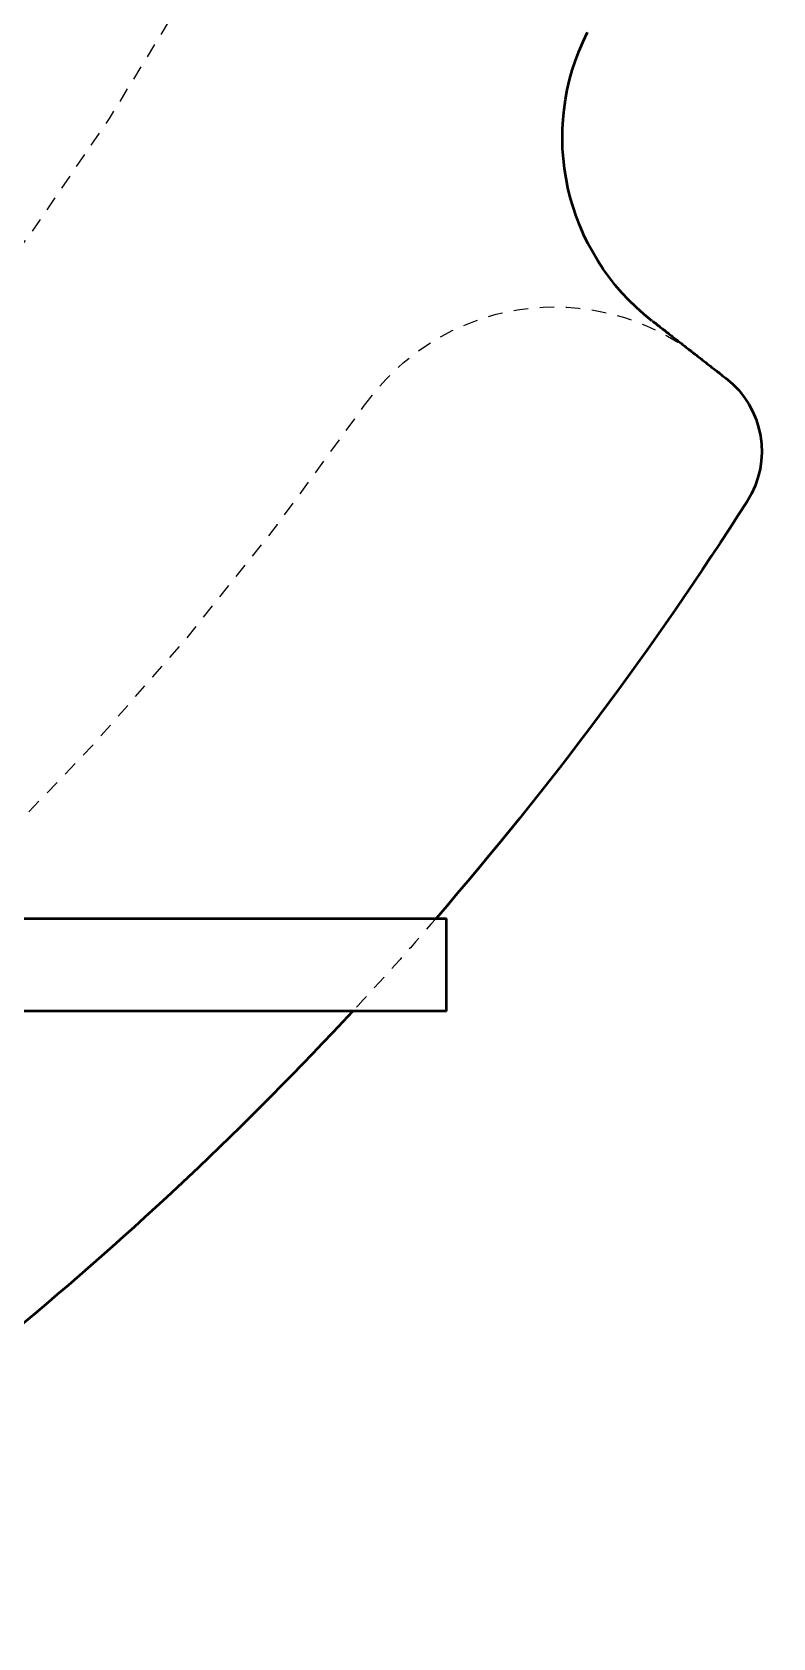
# Model space of a CAD drawing. Header units: millimetres. Extents: x 0 to 860, y -24 to 617.
# Drawn here: x 584.96 to 591.33, y 449.84 to 463.67 of the extents above; entities that cross this region are included whole.
import ezdxf

# ---------------------------------------------------------------- set-up
doc = ezdxf.new("R2010")
doc.units = ezdxf.units.MM
doc.linetypes.add('HIDDEN2', pattern=[0.1875, 0.125, -0.0625])
doc.layers.add('Hidden', color=7, linetype='HIDDEN2', lineweight=25)
doc.layers.add('Visible', color=7, linetype='Continuous', lineweight=50)

msp = doc.modelspace()

# ---------------------------------------------------------------- linework, layer by layer
at = {"layer": 'Hidden'}
for radius, start, end in [(24.3, 237.8231, 137.1805), (27.5, 244.5166, 325.2098)]:
    msp.add_arc((565.227, 476.136), radius, start, end, dxfattribs=at)
at = {"layer": 'Hidden', "extrusion": (1e-16, 0, -1)}
for centre, radius, start, end in [((-589.454, 459.304), 2, 34.7902, 127.913), ((-565.227, 476.136), 30.7, 220.891, 222.8969)]:
    msp.add_arc(centre, radius, start, end, dxfattribs=at)
at = {"layer": 'Visible', "extrusion": (0, 1, 0)}
for p, q in [((581.526, 456.039), (588.526, 456.039)), ((588.526, 455.239), (588.526, 456.039)), ((588.526, 455.239), (581.526, 455.239))]:
    msp.add_line(p, q, dxfattribs=at)
at = {"layer": 'Visible', "extrusion": (1e-16, 0, -1)}
for centre, radius, start, end in [((-591.522, 462.763), 2, 307.913, 26.9561), ((-590.438, 460.059), 0.8, 127.913, 212.526), ((-565.227, 476.136), 30.7, 212.526, 220.891), ((-565.227, 476.136), 30.7, 222.8969, 237.9347)]:
    msp.add_arc(centre, radius, start, end, dxfattribs=at)
at = {"layer": 'Visible'}
msp.add_rational_spline([(590.294, 461.185), (590.607, 460.941), (590.929, 460.69)], [1.00632535456, 1.00582793496, 1.00514436424], degree=2, dxfattribs=at)

doc.saveas('drawing.dxf')
